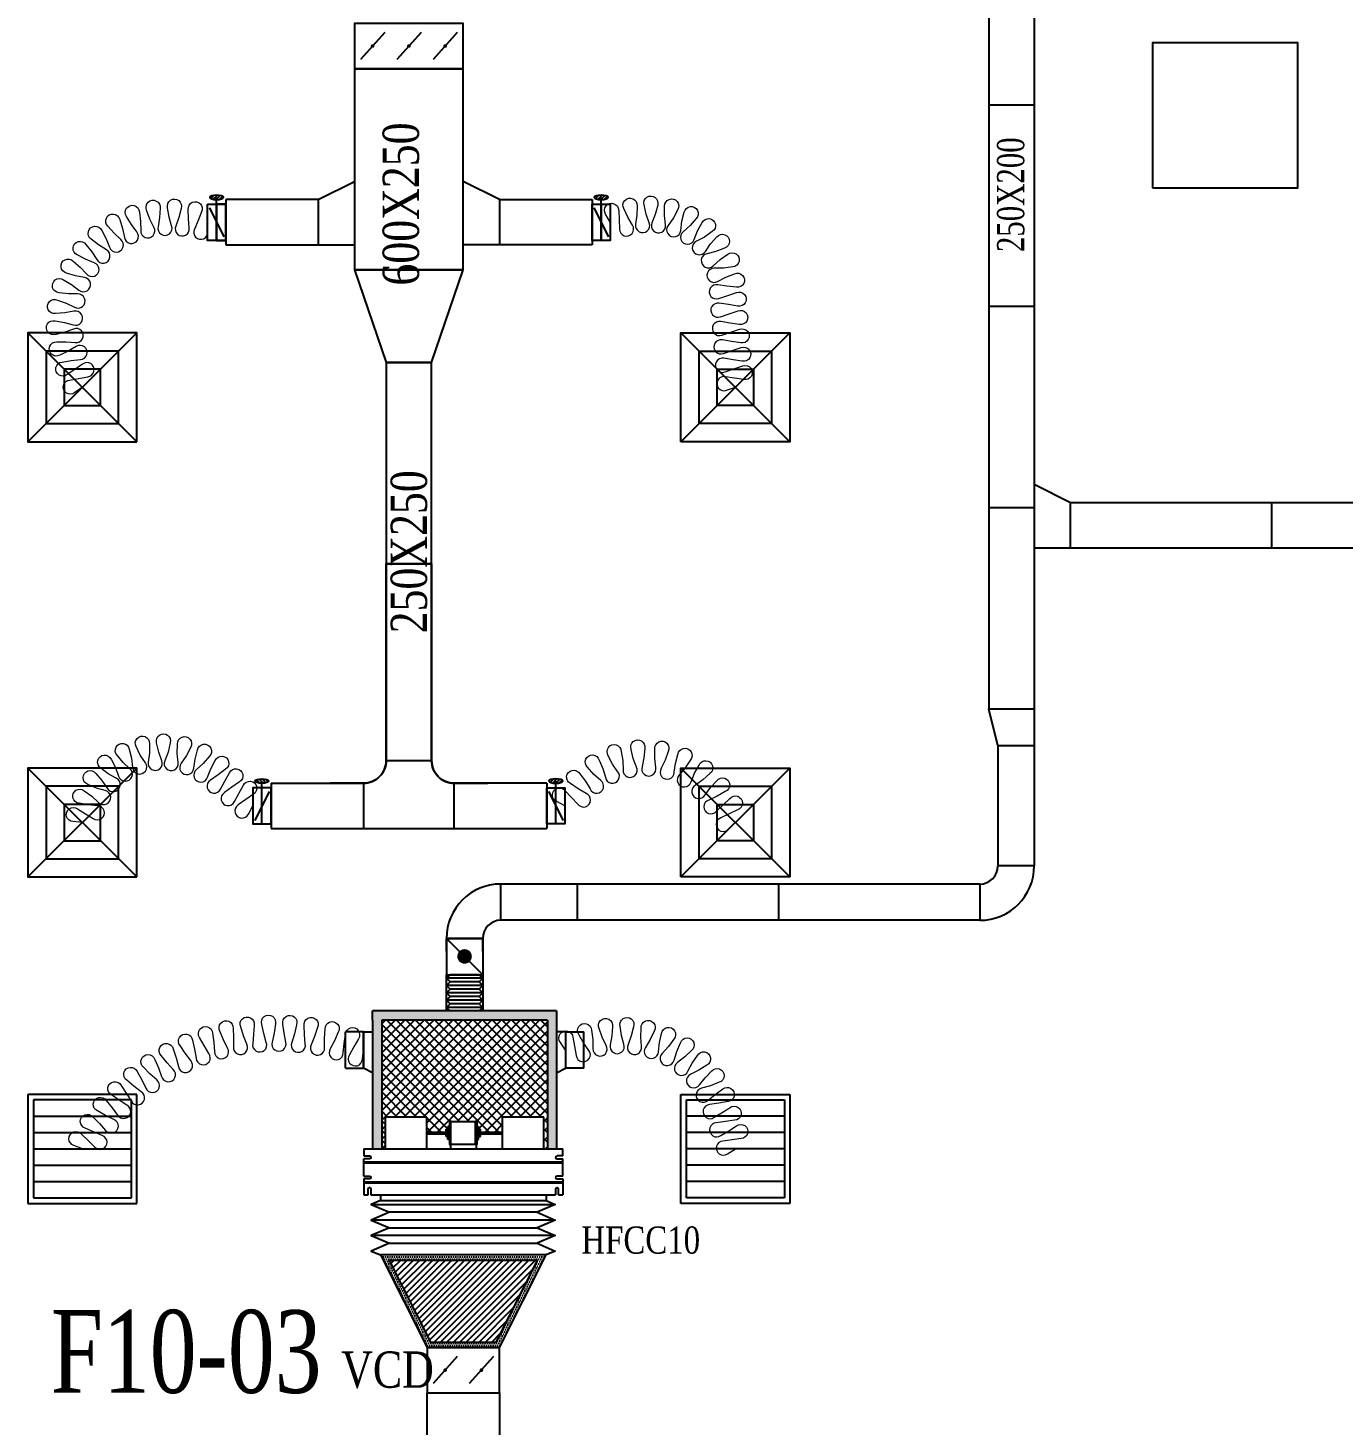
# Model space of a CAD drawing. Header units: metres. Extents: x 352651 to 1421851, y -87441 to -24441.
# Drawn here: x 1197132 to 1204382, y -72082 to -64378 of the extents above; entities that cross this region are included whole.
import ezdxf
from ezdxf.enums import TextEntityAlignment as Align

# ---------------------------------------------------------------- set-up
doc = ezdxf.new("R2010")
doc.units = ezdxf.units.M
doc.header["$LTSCALE"] = 300
doc.header["$MEASUREMENT"] = 0
for name, color, linetype in [('bat noi mem', 4, 'CONTINUOUS'), ('CUAGIO', 2, 'CONTINUOUS'), ('KT', 1, 'CONTINUOUS'), ('thiet bi', 11, 'CONTINUOUS'), ('vach', 6, 'CONTINUOUS')]:
    doc.layers.add(name, color=color, linetype=linetype)
doc.layers.add('noi mem', color=5, linetype='BATTING', lineweight=0)
doc.styles.add('PHU', font='vntimeh.shx', dxfattribs={"width": 0.8})
doc.styles.add('ROMANS', font='romans.shx', dxfattribs={"width": 0.75, "bigfont": 'romancvn.shx'})
doc.linetypes.add('BATTING', pattern='A,0.0001,-0.1,[134,ltypeshp.shx,S=0.1,R=0,X=-0.1,Y=0],-0.2,[134,ltypeshp.shx,S=0.1,R=180,X=0.1,Y=0],-0.1', length=0.4001)

# ---------------------------------------------------------------- blocks, each defined once
blk = doc.blocks.new('cot1')
at = {"layer": 'vach'}
blk.add_lwpolyline([(-400, -400), (400, -400), (400, 400), (-400, 400)], close=True, dxfattribs=at)
blk = doc.blocks.new('SAG')
at = {"layer": 'CUAGIO'}
for p, q in [((-300, 300), (-300, -300)), ((300, 300), (-300, 300)), ((300, -300), (300, 300)), ((-300, -300), (300, -300))]:
    blk.add_line(p, q, dxfattribs=at)
at = {"layer": 'CUAGIO', "color": 8}
for p, q in [((-270, 270), (-270, -270)), ((270, 270), (-270, 270)), ((-180, -270), (-180, 270)), ((-90, -270), (-90, 270)), ((0, -270), (0, 270)), ((90, -270), (90, 270)), ((180, -270), (180, 270)), ((270, -270), (270, 270)), ((-270, -270), (270, -270))]:
    blk.add_line(p, q, dxfattribs=at)
blk = doc.blocks.new('SAD')
at = {"layer": 'CUAGIO', "color": 8}
for p, q in [((-300, -300), (300, 300)), ((300, -300), (-300, 300))]:
    blk.add_line(p, q, dxfattribs=at)
at = {"layer": 'CUAGIO'}
blk.add_lwpolyline([(300, -300), (300, 300), (-300, 300), (-300, -300)], close=True, dxfattribs=at)
at = {"layer": 'CUAGIO', "color": 8}
for points in [[(200, -200), (200, 200), (-200, 200), (-200, -200)], [(100, -100), (100, 100), (-100, 100), (-100, -100)]]:
    blk.add_lwpolyline(points, close=True, dxfattribs=at)
blk = doc.blocks.new('1-van gio D200')
at = {"layer": 'CUAGIO'}
h = blk.add_hatch(dxfattribs=at)
h.set_pattern_fill('ANSI31', color=256, scale=100, style=0)
edge = h.paths.add_edge_path()
edge.add_ellipse((486127, -58494), major_axis=(-38.1, 0), ratio=0.310482, start_angle=0, end_angle=360, ccw=False)
for p, q in [((486167, -58437.3), (486087.1, -58277.5)), ((486127, -58257.4), (486127, -58494))]:
    blk.add_line(p, q, dxfattribs=at)
at = {"layer": 'CUAGIO', "const_width": 3}
for points in [[(486127, -58457.4), (486177, -58457.4), (486177, -58257.4), (486077, -58257.4), (486077, -58457.4), (486127, -58457.4)], [(486167, -58437.3), (486087.1, -58277.5)], [(486127, -58257.4), (486127, -58494)]]:
    blk.add_lwpolyline(points, dxfattribs=at)
at = {"layer": 'CUAGIO'}
blk.add_lwpolyline([(486177, -58457.4), (486077, -58457.4), (486077, -58257.4), (486177, -58257.4)], close=True, dxfattribs=at)
at = {"layer": 'CUAGIO', "const_width": 5.35}
blk.add_lwpolyline([(486130.7, -58357.4, -1), (486123.3, -58357.4, -1)], format="xyb", close=True, dxfattribs=at)
at = {"layer": 'CUAGIO', "extrusion": (0, 0, -1)}
blk.add_ellipse((486127, -58494), major_axis=(-38.1, 0), ratio=0.310482, start_param=-1.570796, end_param=4.712389, dxfattribs=at)
blk = doc.blocks.new('bac noi mem')
at = {"layer": 'bat noi mem'}
for p, q in [((493886.7, -64673), (493866.7, -64693)), ((494066.7, -64693), (493866.7, -64693)), ((493866.7, -64693), (493886.7, -64713)), ((493886.7, -64713), (493866.7, -64733)), ((494046.7, -64673), (493886.7, -64673)), ((494046.7, -64713), (493886.7, -64713)), ((494046.7, -64673), (494066.7, -64693)), ((494066.7, -64693), (494046.7, -64713)), ((494046.7, -64713), (494066.7, -64733)), ((494066.7, -64733), (493866.7, -64733)), ((493866.7, -64733), (493886.7, -64753)), ((493886.7, -64753), (493866.7, -64773)), ((494066.7, -64773), (493866.7, -64773)), ((493866.7, -64773), (493886.7, -64793)), ((494046.7, -64753), (493886.7, -64753)), ((494066.7, -64733), (494046.7, -64753)), ((494046.7, -64753), (494066.7, -64773)), ((494066.7, -64773), (494046.7, -64793)), ((493886.7, -64793), (493866.7, -64813)), ((494066.7, -64813), (493866.7, -64813)), ((493866.7, -64813), (493886.7, -64833)), ((493886.7, -64833), (493866.7, -64853)), ((494066.7, -64853), (493866.7, -64853)), ((493866.7, -64853), (493886.7, -64873)), ((494046.7, -64793), (493886.7, -64793)), ((494046.7, -64833), (493886.7, -64833)), ((494046.7, -64793), (494066.7, -64813)), ((494066.7, -64813), (494046.7, -64833)), ((494046.7, -64833), (494066.7, -64853)), ((494066.7, -64853), (494046.7, -64873)), ((494046.7, -64873), (493886.7, -64873))]:
    blk.add_line(p, q, dxfattribs=at)

msp = doc.modelspace()

# ---------------------------------------------------------------- hatches: boundary and pattern name
at = {"layer": 'CUAGIO'}
h = msp.add_hatch(dxfattribs=at)
h.set_pattern_fill('DOTS', color=2, scale=200, style=0)
h.set_pattern_definition([(0, (626427.114, -127391.205), (6.25, -12.5), [0, -12.5])])
h.paths.add_polyline_path([(1199996.1, -69848.7), (1199082.5, -69848.7), (1199082.5, -70558.7), (1199032.5, -70558.7), (1199032.5, -69848.7), (1199032.5, -69798.7), (1200046.1, -69798.7), (1200046.1, -69848.7), (1200046.1, -70558.7), (1199996.1, -70558.7)])
at = {"layer": 'CUAGIO', "ltscale": 1.5}
h = msp.add_hatch(dxfattribs=at)
h.set_pattern_fill('ANSI37', color=9, scale=300, angle=360, style=0)
h.set_pattern_definition([(45, (542850, 131.603), (-26.5165043, 26.5165043), []), (135, (542850, 131.603), (-26.5165043, -26.5165043), [])])
h.paths.add_polyline_path([(1199082.5, -69848.7), (1199082.5, -70558.7), (1199101.7, -70558.7), (1199101.7, -70383.7), (1199331.9, -70383.7), (1199331.9, -70466.7), (1199437.1, -70466.7), (1199437.1, -70451), (1199447.7, -70451), (1199447.7, -70435.2), (1199457.6, -70435.2), (1199457.6, -70410.3, -1), (1199464, -70408.2), (1199600.2, -70408.2, -1), (1199606.7, -70410.3), (1199606.7, -70435.2), (1199616.6, -70435.2), (1199616.6, -70451), (1199627.1, -70451), (1199627.1, -70466.7), (1199746.8, -70466.7), (1199746.8, -70383.7), (1199977, -70383.7), (1199977, -70558.7), (1199996.1, -70558.7), (1199996.1, -69848.7)])
at = {"layer": 'CUAGIO'}
h = msp.add_hatch(dxfattribs=at)
h.set_pattern_fill('DOTS', color=256, scale=200, style=0)
h.set_pattern_definition([(0, (369402.957, -17805.039), (6.25, -12.5), [0, -12.5])])
h.paths.add_polyline_path([(1199732.1, -71654.2), (1199332.1, -71654.2), (1199075.1, -71144.2), (1199989.1, -71144.2)])
h.paths.add_polyline_path([(1199713.7, -71624.2), (1199940.4, -71174.2), (1199123.9, -71174.2), (1199350.6, -71624.2)], flags=16)
h = msp.add_hatch(dxfattribs=at)
h.set_pattern_fill('ANSI31', color=256, scale=200, style=0)
h.set_pattern_definition([(45, (356591.88, -88821.382), (-17.6776695, 17.6776695), [])])
h.paths.add_polyline_path([(1199940.4, -71174.2), (1199123.9, -71174.2), (1199350.6, -71624.2), (1199713.7, -71624.2)])

# ---------------------------------------------------------------- linework, layer by layer
at = {"layer": 'bat noi mem'}
for p, q in [((1199025.1, -70865.6), (1200039.1, -70865.6)), ((1200039.1, -70951.4), (1199025.1, -70951.4)), ((1199939.1, -70908.5), (1199125.1, -70908.5)), ((1199125.1, -70994.2), (1199939.1, -70994.2)), ((1200039.1, -71037.1), (1199025.1, -71037.1)), ((1199125.1, -71079.9), (1199939.1, -71079.9)), ((1199989.1, -71144.2), (1199075.1, -71144.2))]:
    msp.add_line(p, q, dxfattribs=at)
for points in [[(1199075.1, -70844.2), (1199025.1, -70865.6), (1199125.1, -70908.5), (1199025.1, -70951.4), (1199125.1, -70994.2), (1199025.1, -71037.1), (1199125.1, -71079.9), (1199025.1, -71122.8), (1199075.1, -71144.2)], [(1199989.1, -70844.2), (1200039.1, -70865.6), (1199939.1, -70908.5), (1200039.1, -70951.4), (1199939.1, -70994.2), (1200039.1, -71037.1), (1199939.1, -71079.9), (1200039.1, -71122.8), (1199989.1, -71144.2)]]:
    msp.add_lwpolyline(points, dxfattribs=at)
at = {"layer": 'CUAGIO'}
for p, q in [((1202429.4, -60364), (1202429.4, -68134)), ((1202679.4, -60344.1), (1202679.4, -68998.8)), ((1199099.1, -64403.3), (1198965.2, -64551.9)), ((1199299.1, -64403.3), (1199165.2, -64551.9)), ((1199499.1, -64403.3), (1199365.2, -64551.9)), ((1199532.2, -64602.6), (1198932.2, -64602.6)), ((1202679.4, -64804), (1202429.4, -64804)), ((1198732.2, -65324.5), (1198932.2, -65224.5)), ((1199732.2, -65324.5), (1199532.2, -65224.5)), ((1198732.2, -65324.5), (1198222.2, -65324.5)), ((1198222.2, -65324.5), (1198222.2, -65574.5)), ((1198732.2, -65324.5), (1198732.2, -65574.5)), ((1199732.2, -65324.5), (1200242.2, -65324.5)), ((1199732.2, -65324.5), (1199732.2, -65574.5)), ((1200242.2, -65324.5), (1200242.2, -65574.5)), ((1198222.2, -65574.5), (1198932.2, -65574.5)), ((1200242.2, -65574.5), (1199532.2, -65574.5)), ((1202679.4, -65914), (1202429.4, -65914)), ((1202679.4, -67024), (1202429.4, -67024)), ((1207319.6, -66997.2), (1202879.6, -66997.2)), ((1213601.5, -67247.2), (1202679.7, -67247.2)), ((1202679.4, -68134), (1202429.4, -68134)), ((1202679.4, -68134), (1202429.4, -68134)), ((1202479.4, -68334), (1202429.4, -68134)), ((1202479.4, -68334), (1202479.4, -68995.6)), ((1202479.4, -68334), (1202679.4, -68334)), ((1199107.2, -68417.6), (1199357.2, -68417.6)), ((1198472.2, -68542.6), (1198472.2, -68792.6)), ((1198982.2, -68542.6), (1198982.2, -68792.6)), ((1199482.2, -68792.6), (1199482.2, -68542.6)), ((1199992.2, -68542.6), (1199992.2, -68792.6)), ((1202679.4, -68998.8), (1202479.4, -68998.8)), ((1202379.4, -69098.8), (1199739.3, -69098.7)), ((1199739.3, -69298.7), (1199739.3, -69098.7)), ((1200159.4, -69098.8), (1200159.4, -69298.8)), ((1201269.4, -69098.8), (1201269.4, -69298.8)), ((1202379.4, -69098.8), (1202379.4, -69298.8)), ((1202385.9, -69298.7), (1199739.4, -69298.7)), ((1199439.3, -69468.9), (1199439.3, -69398.7)), ((1199639.3, -69398.7), (1199439.3, -69398.7)), ((1199439.3, -69398.7), (1199439.3, -69598.6)), ((1199639.3, -69598.6), (1199439.3, -69398.7)), ((1199439.3, -69398.7), (1199639.3, -69398.7)), ((1199639.3, -69398.7), (1199639.3, -69598.6)), ((1199639.3, -69468.9), (1199639.3, -69398.7)), ((1199439.3, -69478.4), (1199439.3, -69598.6)), ((1199639.3, -69478.4), (1199639.3, -69598.6)), ((1199439.3, -69598.6), (1199639.3, -69598.6)), ((1199639.3, -69598.6), (1199639.3, -69798.7)), ((1200046.1, -69798.7), (1199032.5, -69798.7)), ((1200046.1, -69798.7), (1200046.1, -70558.7)), ((1199032.5, -69848.7), (1199032.5, -70558.7)), ((1199082.5, -69848.7), (1199082.5, -70558.7)), ((1199996.1, -69848.7), (1199996.1, -70558.7)), ((1198882.8, -70114), (1198882.8, -69914)), ((1198982.5, -69914), (1198882.8, -69914)), ((1198982.5, -70114), (1198982.5, -69914)), ((1198982.5, -69914), (1198982.5, -70114)), ((1198982.5, -69914), (1198982.5, -70114)), ((1200096.1, -69914), (1200096.1, -70114)), ((1200096.1, -69914), (1200096.1, -70114)), ((1200096.1, -69914), (1200096.1, -70114)), ((1200096.1, -69914), (1200195.8, -69914)), ((1200195.8, -70114), (1200195.8, -69914)), ((1199082.5, -70558.7), (1199082.5, -70558.7)), ((1199996.1, -70558.7), (1199996.1, -70558.7)), ((1199499.1, -71704.9), (1199365.2, -71853.5)), ((1199699.1, -71704.9), (1199565.2, -71853.5))]:
    msp.add_line(p, q, dxfattribs=at)
at = {"layer": 'CUAGIO', "color": 2}
for p, q in [((1202879.6, -66997.2), (1202679.6, -66895.4)), ((1202879.6, -67247.2), (1202879.6, -66997.2)), ((1203989.6, -67247.2), (1203989.6, -66997.2)), ((1199032.5, -69848.7), (1199032.5, -69798.7)), ((1199996.1, -69848.7), (1199082.5, -69848.7))]:
    msp.add_line(p, q, dxfattribs=at)
at = {"layer": 'CUAGIO', "ltscale": 1.5}
msp.add_line((1198472.2, -68792.6), (1199992.2, -68792.6), dxfattribs=at)
at = {"layer": 'CUAGIO'}
for points in [[(1198932.2, -64602.6), (1199532.2, -64602.6), (1199532.2, -64352.6), (1198932.2, -64352.6)], [(1198222.2, -65349.5), (1198172.2, -65349.5), (1198172.2, -65549.5), (1198222.2, -65549.5)], [(1200242.2, -65349.5), (1200292.2, -65349.5), (1200292.2, -65549.5), (1200242.2, -65549.5)], [(1199532.2, -65712.6), (1198932.2, -65712.6), (1199107.2, -66222.6), (1199357.2, -66222.6)], [(1199107.2, -66222.6), (1199107.2, -67332.6), (1199357.2, -67332.6), (1199357.2, -66222.6)], [(1199439.3, -69598.6), (1199639.3, -69598.6), (1199639.3, -69798.7), (1199439.3, -69798.7)], [(1199989.1, -71144.2), (1199075.1, -71144.2), (1199332.1, -71654.2), (1199732.1, -71654.2)], [(1199940.4, -71174.2), (1199123.9, -71174.2), (1199350.6, -71624.2), (1199713.7, -71624.2)], [(1199332.1, -71904.2), (1199732.1, -71904.2), (1199732.1, -71654.2), (1199332.1, -71654.2)]]:
    msp.add_lwpolyline(points, close=True, dxfattribs=at)
for points, const_width in [([(1199027.2, -64477.6, -1), (1199037.2, -64477.6, -1)], 10), ([(1199227.2, -64477.6, -1), (1199237.2, -64477.6, -1)], 10), ([(1199427.2, -64477.6, -1), (1199437.2, -64477.6, -1)], 10), ([(1199559.3, -69497.8, 1), (1199519.3, -69497.8, 1)], 40), ([(1199427.1, -71779.2, -1), (1199437.1, -71779.2, -1)], 10), ([(1199627.1, -71779.2, -1), (1199637.1, -71779.2, -1)], 10)]:
    msp.add_lwpolyline(points, format="xyb", close=True, dxfattribs=dict(at, const_width=const_width))
at = {"layer": 'CUAGIO', "color": 2}
msp.add_lwpolyline([(1198932.2, -65712.6), (1199532.2, -65712.6), (1199532.2, -64602.6), (1198932.2, -64602.6)], close=True, dxfattribs=at)
at = {"layer": 'CUAGIO'}
for points in [[(1198472.2, -68542.6), (1198982.2, -68542.6, 0.414214), (1199107.2, -68417.6), (1199107.2, -67332.6), (1199357.2, -67332.6), (1199357.2, -68417.6, 0.414214), (1199482.2, -68542.6), (1199667.2, -68542.6)], [(1199992.2, -68542.6), (1199482.2, -68542.6, -0.414214), (1199357.2, -68417.6), (1199357.2, -67332.6), (1199107.2, -67332.6), (1199107.2, -68417.6, -0.414214), (1198982.2, -68542.6), (1198797.2, -68542.6)], [(1198022, -73024.2), (1199132.1, -73024.2, 0.414214), (1199332.1, -72824.2), (1199332.1, -71904.2), (1199732.1, -71904.2), (1199732.1, -72824.2, 0.414214), (1199932.1, -73024.2), (1201042.3, -73024.2)]]:
    msp.add_lwpolyline(points, format="xyb", dxfattribs=at)
for points in [[(1198982.5, -69914), (1199032.5, -69914)], [(1200096.1, -69914), (1200046.1, -69914)], [(1198882.8, -70114), (1198982.5, -70114)], [(1199032.5, -70139.3), (1198982.5, -70114)], [(1200046.1, -70139.3), (1200096.1, -70114)], [(1200195.8, -70114), (1200096.1, -70114)]]:
    msp.add_lwpolyline(points, dxfattribs=at)
for centre, radius, start, end in [((1202379.4, -68998.8), 100, 270, 0), ((1202379.4, -68998.8), 300, 270, 0), ((1199739.3, -69398.7), 300, 90, 180), ((1199739.3, -69398.7), 100, 90, 180)]:
    msp.add_arc(centre, radius, start, end, dxfattribs=at)
at = {"layer": 'noi mem', "linetype": 'ByBlock', "ltscale": 1.5}
for points in [[(1197432.1, -66359.6), (1197390.1, -66388.7, -1.333333), (1197361.3, -66319.5), (1197411.6, -66310.2), (1197461.9, -66301, 1.333333), (1197433.1, -66231.7), (1197391.1, -66260.9), (1197348.8, -66289.8, -1.333333), (1197320.4, -66220.4), (1197370.9, -66211.4), (1197421.2, -66206.3, 1.333333), (1197397.8, -66135), (1197354.2, -66160.6), (1197307.3, -66182.5, -1.333333), (1197290.6, -66109.3), (1197342.3, -66108.6), (1197392.7, -66112.7, 1.333333), (1197382.7, -66038.4), (1197335.2, -66055.6), (1197285.1, -66068.5, -1.333333), (1197281.9, -65993.6), (1197333, -66002.2), (1197381.7, -66015.5, 1.333333), (1197385.5, -65940.6), (1197335.6, -65948.9), (1197284, -65952.4, -1.333333), (1197294.5, -65878.2), (1197343.1, -65896), (1197388.7, -65917.9, 1.333333), (1197406, -65844.9), (1197355.5, -65844), (1197304.1, -65838.1, -1.333333), (1197328, -65767), (1197372.5, -65793.4), (1197413.3, -65823.2, 1.333333), (1197443.6, -65754.6), (1197394.1, -65744.5), (1197344.6, -65729.3, -1.333333), (1197381.1, -65663.8), (1197420.1, -65697.8), (1197454.8, -65734.6, 1.333333), (1197497.1, -65672.7), (1197450.2, -65653.7), (1197404.3, -65629.8, -1.333333), (1197452.1, -65572), (1197484.2, -65612.5), (1197511.7, -65655, 1.333333), (1197564.5, -65601.8), (1197521.9, -65574.6), (1197481.2, -65542.7, -1.333333), (1197538.7, -65494.6), (1197562.9, -65540.4), (1197582.1, -65587.1, 1.333333), (1197643.8, -65544.5), (1197606.8, -65510), (1197572.6, -65471.2, -1.333333), (1197637.9, -65434.3), (1197653.4, -65483.7), (1197663.7, -65533.2, 1.333333), (1197732.2, -65502.5), (1197702.1, -65461.8), (1197675.5, -65417.5, -1.333333), (1197746.4, -65393.1), (1197752.6, -65444.5), (1197753.8, -65495.1, 1.333333), (1197826.7, -65477.3), (1197804.5, -65431.9), (1197786.5, -65383.4, -1.333333), (1197860.6, -65372.4), (1197857.4, -65424.1), (1197849.4, -65474, 1.333333), (1197924.2, -65469.8), (1197910.7, -65421.1), (1197901.8, -65370.1, -1.333333), (1197976.7, -65372.8), (1197964.1, -65423), (1197947.1, -65470.6, 1.333333), (1198021.5, -65480.2), (1198017.1, -65429.8), (1198015.7, -65378.7, -1.333333), (1198089.4, -65392.4), (1198069.7, -65439.6), (1198049.8, -65486.8, 1.333333), (1198123.6, -65500.6), (1198122.2, -65449.5)], [(1200342.2, -65449.5), (1200316.7, -65404.8, -1.333333), (1200388.7, -65383.9), (1200391, -65435.3), (1200393.3, -65486.7, 1.333333), (1200465.3, -65465.9), (1200439.8, -65421.2), (1200417, -65374.3, -1.333333), (1200490.2, -65358), (1200489.4, -65410.2), (1200482.3, -65460.4, 1.333333), (1200556.9, -65452.9), (1200539.9, -65405.1), (1200528.7, -65354.1, -1.333333), (1200603.7, -65355.5), (1200590.7, -65406), (1200572, -65453.1, 1.333333), (1200646.3, -65463.3), (1200641, -65412.9), (1200642.1, -65360.7, -1.333333), (1200714.6, -65379.6), (1200690.2, -65425.7), (1200660.9, -65467.1, 1.333333), (1200730.8, -65494.4), (1200737.4, -65444.2), (1200750.7, -65393.7, -1.333333), (1200816.8, -65429.1), (1200782.2, -65468.1), (1200744.1, -65501.6, 1.333333), (1200805.6, -65544.5), (1200823.9, -65497.2), (1200848.6, -65451.3, -1.333333), (1200904.6, -65501.2), (1200861.8, -65531), (1200816.9, -65554.6, 1.333333), (1200866.6, -65610.7), (1200895.4, -65569), (1200930.3, -65530.2, -1.333333), (1200973, -65591.8), (1200924.4, -65610.8), (1200875.2, -65623.1, 1.333333), (1200910.4, -65689.4), (1200948.2, -65655.6), (1200991.1, -65626, -1.333333), (1201018.2, -65695.9), (1200966.5, -65703), (1200915.8, -65703.5, 1.333333), (1200934.4, -65776.1), (1200979.1, -65752.2), (1201027.8, -65733.4, -1.333333), (1201037.8, -65807.8), (1200985.9, -65802.5), (1200935.1, -65794.6, 1.333333), (1200941.3, -65869.3), (1200990.1, -65853.1), (1201038.9, -65837, -1.333333), (1201045.1, -65911.7), (1200994.3, -65903.8), (1200943.5, -65895.9, 1.333333), (1200949.7, -65970.6), (1200998.5, -65954.4), (1201047.3, -65938.2, -1.333333), (1201053.5, -66013), (1201002.7, -66005.1), (1200951.9, -65997.2, 1.333333), (1200958.1, -66071.9), (1201006.9, -66055.7), (1201055.7, -66039.5, -1.333333), (1201061.9, -66114.3), (1201011.1, -66106.4), (1200960.3, -66098.4, 1.333333), (1200966.5, -66173.2), (1201015.3, -66157), (1201064.1, -66140.8, -1.333333), (1201070.4, -66215.6), (1201019.5, -66207.6), (1200968.7, -66199.7, 1.333333), (1200974.9, -66274.5), (1201023.7, -66258.3), (1201072.6, -66242.1, -1.333333), (1201078.8, -66316.8), (1201027.9, -66308.9), (1200977.1, -66301, 1.333333), (1200983.3, -66375.8), (1201032.1, -66359.6)], [(1197432.1, -68759.6), (1197381, -68754.7, -1.333333), (1197404.9, -68683.7), (1197448.6, -68710.8), (1197492.2, -68737.9, 1.333333), (1197516.1, -68666.8), (1197465, -68662), (1197413.6, -68653.5, -1.333333), (1197442.2, -68584.2), (1197484.6, -68614.4), (1197521.9, -68648.7, 1.333333), (1197558.5, -68583.3), (1197509.8, -68569.5), (1197461.8, -68549.2, -1.333333), (1197506, -68488.5), (1197540.1, -68527.9), (1197568.1, -68570.1, 1.333333), (1197619.2, -68515.1), (1197575.1, -68490.2), (1197533.3, -68459.1, -1.333333), (1197590.5, -68410.6), (1197614.3, -68456.9), (1197631.7, -68504.5, 1.333333), (1197694.2, -68463.1), (1197657.2, -68428.6), (1197623.9, -68388.5, -1.333333), (1197691, -68354.8), (1197703.2, -68405.5), (1197708.9, -68455.8, 1.333333), (1197779.4, -68430.3), (1197751.6, -68388), (1197728.7, -68341.2, -1.333333), (1197801.8, -68324.3), (1197801.8, -68376.4), (1197795.4, -68426.6, 1.333333), (1197869.9, -68418.5), (1197852.9, -68370.9), (1197841.7, -68320, -1.333333), (1197916.7, -68320.8), (1197904.4, -68371.4), (1197886.3, -68418.7, 1.333333), (1197960.7, -68428.4), (1197955.4, -68378.1), (1197956.5, -68326, -1.333333), (1198029.2, -68344.5), (1198005.3, -68390.8), (1197976.6, -68432.5, 1.333333), (1198046.5, -68459.5), (1198053.3, -68409.3), (1198066.6, -68358.9, -1.333333), (1198132.9, -68394), (1198098.7, -68433.4), (1198061, -68467.1, 1.333333), (1198122.7, -68509.9), (1198141, -68462.7), (1198165, -68416.8, -1.333333), (1198221.8, -68465.8), (1198180, -68496.3), (1198138, -68525.8, 1.333333), (1198193.9, -68575.7), (1198218.4, -68530.6), (1198242.9, -68485.4, -1.333333), (1198298.9, -68535.3), (1198256.9, -68564.8), (1198214.8, -68594.3, 1.333333), (1198270.8, -68644.2), (1198295.3, -68599.1), (1198319.8, -68553.9, -1.333333), (1198375.8, -68603.8), (1198333.7, -68633.3), (1198291.7, -68662.8, 1.333333), (1198347.7, -68712.7), (1198372.2, -68667.6)], [(1200092.2, -68667.6), (1200047.8, -68643.2, -1.333333), (1200093.8, -68583.9), (1200128.5, -68620.8), (1200162.8, -68657.8, 1.333333), (1200209.1, -68598.9), (1200165, -68574.3), (1200122.7, -68545, -1.333333), (1200174.3, -68490.6), (1200205.8, -68531.4), (1200230.8, -68574.4, 1.333333), (1200288.8, -68526.8), (1200251.5, -68493.9), (1200217.6, -68455.1, -1.333333), (1200280.9, -68415), (1200301.5, -68462.2), (1200315.3, -68510, 1.333333), (1200383.1, -68477.9), (1200355, -68436.9), (1200331.5, -68391.1, -1.333333), (1200402.8, -68367.6), (1200411.2, -68418.4), (1200412.9, -68468.1, 1.333333), (1200486.5, -68453.6), (1200469.2, -68407), (1200457.6, -68356.8, -1.333333), (1200532.4, -68351.4), (1200528.2, -68402.7), (1200517.8, -68451.4, 1.333333), (1200592.7, -68455.2), (1200587.3, -68405.8), (1200588.3, -68354.3, -1.333333), (1200662.2, -68367.3), (1200645.5, -68416), (1200623.5, -68460.7, 1.333333), (1200695.2, -68482.7), (1200702.1, -68433.4), (1200715.6, -68383.7, -1.333333), (1200784.1, -68414.3), (1200756.1, -68457.6), (1200723.9, -68495.5, 1.333333), (1200788, -68534.3), (1200806.7, -68488.2), (1200832, -68443.3, -1.333333), (1200890.9, -68489.7), (1200853.1, -68524.8), (1200812.7, -68553.7, 1.333333), (1200865.4, -68607), (1200894.8, -68566.8), (1200930.2, -68529.5, -1.333333), (1200976, -68588.8), (1200930.9, -68613.7), (1200885.3, -68635.7, 1.333333), (1200928.1, -68697.3), (1200964.7, -68662.3), (1201001.2, -68627.3, -1.333333), (1201044, -68688.9), (1200998.4, -68710.9), (1200952.8, -68732.9, 1.333333), (1200995.6, -68794.6), (1201032.1, -68759.6)], [(1197432.1, -70559.6), (1197385.3, -70539.8, -1.333333), (1197426.7, -70477.3), (1197463.2, -70512.7), (1197499.7, -70548.2, 1.333333), (1197541.1, -70485.7), (1197494.2, -70465.9), (1197447.5, -70445, -1.333333), (1197490.2, -70383.3), (1197526.2, -70419.7), (1197560, -70457.3, 1.333333), (1197605.5, -70397.7), (1197560.3, -70375.1), (1197515.7, -70349.9, -1.333333), (1197563.9, -70292.5), (1197596.4, -70332), (1197626.6, -70372.6, 1.333333), (1197677.4, -70317.5), (1197634.5, -70290.7), (1197592.5, -70261.6, -1.333333), (1197645.8, -70208.9), (1197674.5, -70251.3), (1197700.7, -70294.5, 1.333333), (1197756.5, -70244.3), (1197716.2, -70213.7), (1197677.1, -70180.7, -1.333333), (1197735.1, -70133.2), (1197759.7, -70178.1), (1197781.8, -70223.5, 1.333333), (1197842, -70178.7), (1197804.7, -70144.5), (1197768.8, -70108, -1.333333), (1197830.9, -70066.1), (1197851.3, -70113), (1197869.1, -70160.4, 1.333333), (1197933.2, -70121.3), (1197899.3, -70083.8), (1197866.8, -70044.2, -1.333333), (1197932.6, -70008.1), (1197948.5, -70056.8), (1197961.9, -70105.6, 1.333333), (1198029.3, -70072.6), (1197999, -70032.1), (1197970.4, -69989.7, -1.333333), (1198039.2, -69959.9), (1198050.5, -70009.8), (1198059.3, -70059.6, 1.333333), (1198129.5, -70033), (1198103.1, -69989.9), (1198078.5, -69945, -1.333333), (1198149.8, -69921.7), (1198156.5, -69972.4), (1198160.6, -70022.8, 1.333333), (1198232.9, -70002.9), (1198210.6, -69957.5), (1198190.3, -69910.5, -1.333333), (1198263.5, -69893.9), (1198265.4, -69945.1), (1198264.9, -69995.6, 1.333333), (1198338.7, -69982.4), (1198320.7, -69935.2), (1198304.9, -69886.5, -1.333333), (1198379.2, -69876.8), (1198376.4, -69927.9), (1198371.2, -69978.2, 1.333333), (1198446, -69971.9), (1198432.4, -69923.2), (1198421.1, -69873.2, -1.333333), (1198496.1, -69870.4), (1198488.6, -69921), (1198478.7, -69970.6, 1.333333), (1198553.7, -69971.3), (1198544.7, -69921.5), (1198538.1, -69870.8, -1.333333), (1198613, -69874.9), (1198600.8, -69924.6), (1198586.4, -69973.1, 1.333333), (1198661.1, -69980.7), (1198656.7, -69930.3), (1198654.8, -69879.2, -1.333333), (1198729, -69890.2), (1198712.3, -69938.6), (1198693.5, -69985.5, 1.333333), (1198767.1, -70000), (1198767.4, -69949.4), (1198770.3, -69898.3, -1.333333), (1198843.1, -69916.2), (1198822, -69962.8), (1198798.9, -70007.8, 1.333333), (1198870.8, -70029), (1198875.9, -69978.7), (1198882.6, -69928.2, -1.333333), (1198953.8, -69951.8), (1198929.2, -69996.3), (1198904.5, -70040.8, 1.333333), (1198975.7, -70064.4), (1198982.5, -70014)], [(1200096.1, -70014), (1200067.3, -69971.8, -1.333333), (1200136.7, -69943.4), (1200145.7, -69993.7), (1200154.7, -70044.1, 1.333333), (1200224.1, -70015.8), (1200195.3, -69973.5), (1200168.8, -69929.1, -1.333333), (1200239.8, -69904.9), (1200246, -69956.2), (1200247, -70006.8, 1.333333), (1200320, -69989.3), (1200298.1, -69943.8), (1200280.3, -69895.2, -1.333333), (1200354.6, -69884.6), (1200351.1, -69936.2), (1200342.7, -69986.1, 1.333333), (1200417.6, -69982.5), (1200404.5, -69933.7), (1200396.2, -69882.6, -1.333333), (1200471.1, -69886.1), (1200458, -69936.2), (1200440.5, -69983.6, 1.333333), (1200514.8, -69994.1), (1200511, -69943.7), (1200512.3, -69891.9, -1.333333), (1200585.3, -69909.3), (1200563.1, -69956.1), (1200537.1, -69999.4, 1.333333), (1200608.1, -70023.5), (1200613.8, -69973.3), (1200624.7, -69922.7, -1.333333), (1200693.2, -69953.4), (1200662.7, -69995.2), (1200629, -70032.9, 1.333333), (1200694.3, -70069.8), (1200709.3, -70021.6), (1200729.4, -69973.9, -1.333333), (1200790.9, -70016.8), (1200753.2, -70052.2), (1200713.1, -70083, 1.333333), (1200770.3, -70131.4), (1200794, -70086.8), (1200822.7, -70043.7, -1.333333), (1200875.2, -70097.4), (1200831.5, -70125.1), (1200786.3, -70147.8, 1.333333), (1200833.5, -70206.1), (1200865.2, -70166.7), (1200901.4, -70129.7, -1.333333), (1200942.9, -70192.2), (1200894.8, -70211.3), (1200846.2, -70225.2, 1.333333), (1200881.7, -70291.3), (1200920.1, -70258.4), (1200962.6, -70228.9, -1.333333), (1200991.8, -70298), (1200941, -70307.8), (1200890.3, -70314.7, 1.333333), (1200915.8, -70385.2), (1200959.2, -70358.1), (1201002.6, -70331, -1.333333), (1201028.1, -70401.5), (1200977.4, -70408.5), (1200926.8, -70415.4, 1.333333), (1200952.3, -70486), (1200995.7, -70458.8), (1201039, -70431.7, -1.333333), (1201064.6, -70502.3), (1201013.9, -70509.2), (1200963.2, -70516.2, 1.333333), (1200988.8, -70586.7), (1201032.1, -70559.6)]]:
    msp.add_lwpolyline(points, format="xyb", dxfattribs=at)
at = {"layer": 'thiet bi'}
for p, q in [((1199464, -70534.3), (1199464, -70408.2)), ((1199600.2, -70534.3), (1199600.2, -70408.2)), ((1199331.9, -70466.7), (1199437.1, -70466.7)), ((1199331.9, -70475.8), (1199437.1, -70475.8)), ((1199447.7, -70451), (1199437.1, -70451)), ((1199437.1, -70491.4), (1199437.1, -70451)), ((1199447.7, -70491.4), (1199437.1, -70491.4)), ((1199457.6, -70435.2), (1199447.7, -70435.2)), ((1199447.7, -70507.2), (1199447.7, -70435.2)), ((1199606.7, -70435.2), (1199616.6, -70435.2)), ((1199616.6, -70507.2), (1199616.6, -70435.2)), ((1199616.6, -70451), (1199627.1, -70451)), ((1199616.6, -70491.4), (1199627.1, -70491.4)), ((1199627.1, -70491.4), (1199627.1, -70451)), ((1199627.1, -70466.7), (1199746.8, -70466.7)), ((1199627.1, -70475.8), (1199746.8, -70475.8)), ((1199746.8, -70475.8), (1199746.8, -70466.7)), ((1198983.1, -70558.7), (1200081.1, -70558.7)), ((1198983.1, -70558.7), (1198983.1, -70598.2)), ((1199457.6, -70507.2), (1199447.7, -70507.2)), ((1199460.8, -70536.6), (1199460.8, -70558.7)), ((1199603.5, -70536.6), (1199603.5, -70558.7)), ((1199606.7, -70507.2), (1199616.6, -70507.2)), ((1200081.1, -70598.2), (1200081.1, -70558.7)), ((1198983.1, -70630.7), (1200081.1, -70630.7)), ((1198983.1, -70635.7), (1200081.1, -70635.7)), ((1198983.1, -70725.2), (1198983.1, -70812.7)), ((1198983.1, -70741.7), (1200081.1, -70741.7)), ((1198983.1, -70746.7), (1200081.1, -70746.7)), ((1200081.1, -70725.2), (1200081.1, -70812.7)), ((1198983.1, -70812.7), (1199007.1, -70812.7)), ((1199023.1, -70812.7), (1200041.1, -70812.7)), ((1199075.1, -70812.7), (1199075.1, -70844.2)), ((1199075.1, -70844.2), (1199989.1, -70844.2)), ((1199989.1, -70812.7), (1199989.1, -70844.2)), ((1200057.1, -70812.7), (1200081.1, -70812.7))]:
    msp.add_line(p, q, dxfattribs=at)
for points in [[(1199331.9, -70383.7), (1199101.7, -70383.7), (1199101.7, -70558.7), (1199331.9, -70558.7)], [(1199457.6, -70408.2), (1199606.7, -70408.2), (1199606.7, -70534.3), (1199457.6, -70534.3)], [(1199977, -70383.7), (1199746.8, -70383.7), (1199746.8, -70558.7), (1199977, -70558.7)]]:
    msp.add_lwpolyline(points, close=True, dxfattribs=at)
for points in [[(1198983.1, -70598.2), (1199015.1, -70598.2, -1), (1199015.1, -70614.2), (1198983.1, -70614.2)], [(1200081.1, -70598.2), (1200049.1, -70598.2, 1), (1200049.1, -70614.2), (1200081.1, -70614.2)], [(1198983.1, -70709.2), (1199015.1, -70709.2, -1), (1199015.1, -70725.2), (1198983.1, -70725.2)], [(1200081.1, -70709.2), (1200049.1, -70709.2, 1), (1200049.1, -70725.2), (1200081.1, -70725.2)], [(1199007.1, -70812.7), (1199007.1, -70780.7, -1), (1199023.1, -70780.7), (1199023.1, -70812.7)], [(1200057.1, -70812.7), (1200057.1, -70780.7, 1), (1200041.1, -70780.7), (1200041.1, -70812.7)]]:
    msp.add_lwpolyline(points, format="xyb", dxfattribs=at)
for points in [[(1198983.1, -70709.2), (1198983.1, -70614.2)], [(1200081.1, -70709.2), (1200081.1, -70614.2)]]:
    msp.add_lwpolyline(points, dxfattribs=at)
for centre, start, end in [((1199460.8, -70409.2), 18.04953, 161.95047), ((1199603.5, -70409.2), 18.04953, 161.95047), ((1199460.8, -70533.2), 198.04953, 341.95047), ((1199603.5, -70533.2), 198.04953, 341.95047)]:
    msp.add_arc(centre, 3.41, start, end, dxfattribs=at)

# ---------------------------------------------------------------- block references
at = {"layer": 'CUAGIO'}
for name, p, rotation in [('1-van gio D200', (1684299.2, -123806.8), 180), ('1-van gio D200', (1686419.2, -123806.8), 180), ('1-van gio D200', (1686169.2, -127025), 180), ('SAG', (1197432.1, -70559.6), 270)]:
    msp.add_blockref(name, p, dxfattribs=dict(at, rotation=rotation))
for name, p in [('SAD', (1197432.1, -66359.6)), ('SAD', (1197432.1, -68759.6)), ('bac noi mem', (705572.7, -4925.7))]:
    msp.add_blockref(name, p, dxfattribs=at)
at = {"layer": 'CUAGIO', "xscale": -1}
for p in [(1201032.1, -66359.6), (1201032.1, -68759.6)]:
    msp.add_blockref('SAD', p, dxfattribs=at)
for name, p, rotation in [('1-van gio D200', (712295.2, -127025), 180), ('SAG', (1201032.1, -70559.6), 90)]:
    msp.add_blockref(name, p, dxfattribs=dict(at, rotation=rotation))
at = {"layer": 'vach'}
msp.add_blockref('cot1', (1203732.1, -64859.6), dxfattribs=at)

# ---------------------------------------------------------------- texts
at = {"layer": 'CUAGIO', "color": 2, "style": 'PHU', "width": 0.75}
msp.add_text('250x200', height=150, rotation=90, dxfattribs=at).set_placement((1202624.6, -65297.6), align=Align.CENTER)
at = {"layer": 'CUAGIO', "color": 2, "char_height": 200, "attachment_point": 3, "rotation": 90, "style": 'PHU'}
for s, insert, width in [('600x250', (1199087.5, -64899.2), 1155.253), ('250x250', (1199131.9, -66817), 788.836)]:
    msp.add_mtext(s, dxfattribs=dict(at, insert=insert, width=width))
at = {"layer": 'CUAGIO', "color": 2, "attachment_point": 7, "style": 'PHU'}
for s, insert, char_height, width in [('hfcc10', (1200183.1, -71139.2), 150, 679.92), ('VCD', (1198859.4, -71880.8), 200, 439.881)]:
    msp.add_mtext(s, dxfattribs=dict(at, insert=insert, char_height=char_height, width=width))
at = {"layer": 'KT', "ltscale": 1.5, "insert": (1197258.2, -71448.2), "char_height": 456.096, "width": 2517.297, "attachment_point": 1, "style": 'ROMANS'}
msp.add_mtext('{\\fTimes New Roman|b0|i0|c0|p18;F10-03}', dxfattribs=at)

doc.saveas('drawing.dxf')
